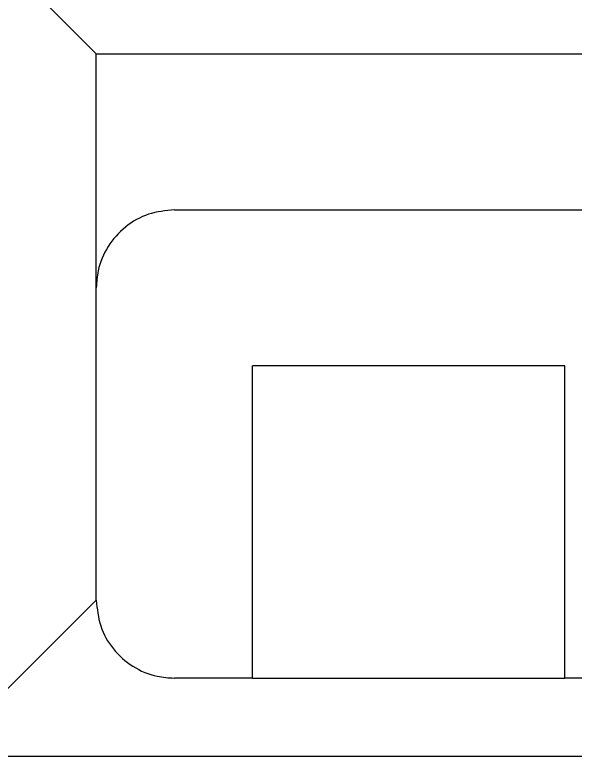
# Model space of a CAD drawing. Header units: millimetres. Extents: x 0 to 279, y 0 to 216.
# Drawn here: x 233.318 to 233.915, y 89.333 to 90.125 of the extents above; entities that cross this region are included whole.
import ezdxf

# ---------------------------------------------------------------- set-up
doc = ezdxf.new("R2010")
doc.units = ezdxf.units.MM
doc.layers.add('TITLE_BLOCK_TEXT', color=8, linetype='Continuous')

msp = doc.modelspace()

# ---------------------------------------------------------------- hatches: boundary and pattern name
at = {"layer": 'TITLE_BLOCK_TEXT', "linetype": 'Continuous', "lineweight": 18}
h = msp.add_hatch(dxfattribs=at)
h.set_pattern_fill('ANSI32', color=256, style=0)
edge = h.paths.add_edge_path(flags=0)
edge.add_line((231.23774, 89.49976), (231.40441, 89.33309))
edge.add_line((231.40441, 89.33309), (233.23774, 89.33309))
edge.add_line((233.23774, 89.33309), (233.40441, 89.49976))
edge.add_line((233.40441, 89.49976), (233.40441, 90.08309))
edge.add_line((233.40441, 90.08309), (233.32107, 90.16643))
edge.add_line((233.32107, 90.16643), (233.05441, 90.16643))
edge.add_spline(control_points=[(233.05441, 90.16643), (232.99667, 90.16643), (232.9678, 90.21643), (232.99667, 90.26643)], knot_values=[0, 0, 0, 0, 0.893651, 0.893651, 0.893651, 0.893651], weights=[0.470348, 0.313565, 0.313565, 0.470348], degree=3, periodic=0)
edge.add_line((232.99667, 90.26643), (233.07107, 90.3953))
edge.add_line((233.07107, 90.3953), (233.07107, 93.33309))
edge.add_line((233.07107, 93.33309), (232.90441, 93.49976))
edge.add_line((232.90441, 93.49976), (231.40441, 93.49976))
edge.add_line((231.40441, 93.49976), (231.23774, 93.33309))
edge.add_line((231.23774, 93.33309), (231.23774, 89.49976))
h = msp.add_hatch(dxfattribs=at)
h.set_pattern_fill('ANSI32', color=256, style=0)
edge = h.paths.add_edge_path(flags=0)
edge.add_line((233.90441, 89.41643), (233.98774, 89.41643))
edge.add_spline(control_points=[(233.98774, 89.41643), (234.03655, 89.41643), (234.07107, 89.45095), (234.07107, 89.49976)], knot_values=[0.063141, 0.063141, 0.063141, 0.063141, 0.936859, 0.936859, 0.936859, 0.936859], weights=[0.497252, 0.400158, 0.400158, 0.497252], degree=3, periodic=0)
edge.add_line((234.07107, 89.49976), (234.07107, 89.83309))
edge.add_spline(control_points=[(234.07107, 89.83309), (234.07107, 89.88191), (234.03655, 89.91643), (233.98774, 89.91643)], knot_values=[0, 0, 0, 0, 0.873717, 0.873717, 0.873717, 0.873717], weights=[0.497252, 0.400158, 0.400158, 0.497252], degree=3, periodic=0)
edge.add_line((233.98774, 89.91643), (233.48774, 89.91643))
edge.add_spline(control_points=[(233.48774, 89.91643), (233.43892, 89.91643), (233.40441, 89.88191), (233.40441, 89.83309)], knot_values=[0, 0, 0, 0, 0.873717, 0.873717, 0.873717, 0.873717], weights=[0.497252, 0.400158, 0.400158, 0.497252], degree=3, periodic=0)
edge.add_line((233.40441, 89.83309), (233.40441, 89.49976))
edge.add_spline(control_points=[(233.40441, 89.49976), (233.40441, 89.45095), (233.43892, 89.41643), (233.48774, 89.41643)], knot_values=[0.063141, 0.063141, 0.063141, 0.063141, 0.936859, 0.936859, 0.936859, 0.936859], weights=[0.497252, 0.400158, 0.400158, 0.497252], degree=3, periodic=0)
edge.add_line((233.48774, 89.41643), (233.57107, 89.41643))
edge.add_line((233.57107, 89.41643), (233.57107, 89.74976))
edge.add_line((233.57107, 89.74976), (233.90441, 89.74976))
edge.add_line((233.90441, 89.74976), (233.90441, 89.41643))

# ---------------------------------------------------------------- linework, layer by layer
at = {"color": 7, "linetype": 'Continuous', "lineweight": 25}
for p, q in [((233.40441, 90.08309), (233.32107, 90.16643)), ((233.40441, 89.49976), (233.40441, 90.08309)), ((233.40441, 90.08309), (234.12941, 90.08309)), ((233.48774, 89.91643), (233.98774, 89.91643)), ((233.40441, 89.49976), (233.40441, 89.83309)), ((233.90441, 89.74976), (233.57107, 89.74976)), ((233.57107, 89.41643), (233.57107, 89.74976)), ((233.90441, 89.41643), (233.90441, 89.74976)), ((233.23774, 89.33309), (233.40441, 89.49976)), ((233.57107, 89.41643), (233.48774, 89.41643)), ((233.57107, 89.41643), (233.90441, 89.41643)), ((233.98774, 89.41643), (233.90441, 89.41643)), ((233.23774, 89.33309), (234.12859, 89.33309))]:
    msp.add_line(p, q, dxfattribs=at)
for points in [[(233.48774, 89.91643), (233.47837, 89.91551), (233.45963, 89.91366), (233.43466, 89.8993), (233.41581, 89.87815), (233.40583, 89.85472), (233.40481, 89.83924), (233.40441, 89.83309)], [(233.40441, 89.49976), (233.40533, 89.49039), (233.40717, 89.47166), (233.42154, 89.44668), (233.44268, 89.42784), (233.46611, 89.41785), (233.4816, 89.41683), (233.48774, 89.41643)]]:
    msp.add_open_spline(points, degree=3, knots=[0, 0, 0, 0, 0.214694, 0.429388, 0.644082, 0.858775, 1, 1, 1, 1], dxfattribs=at)

doc.saveas('drawing.dxf')
